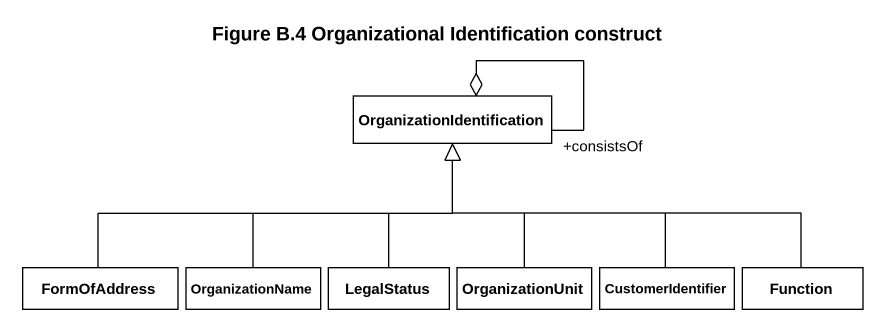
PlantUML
@startuml
title Figure B.4 Organizational Identification construct
hide circle
hide empty members
class OrganizationIdentification #FFFFFF
class FormOfAddress
class OrganizationName
class LegalStatus
class OrganizationUnit
class CustomerIdentifier
class Function
OrganizationIdentification "+consistsOf" --o OrganizationIdentification
FormOfAddress -right-|> OrganizationIdentification
OrganizationName -up-|> OrganizationIdentification
LegalStatus -up-|> OrganizationIdentification
OrganizationUnit -up-|> OrganizationIdentification
CustomerIdentifier -up-|> OrganizationIdentification
Function -left-|> OrganizationIdentification
@enduml
